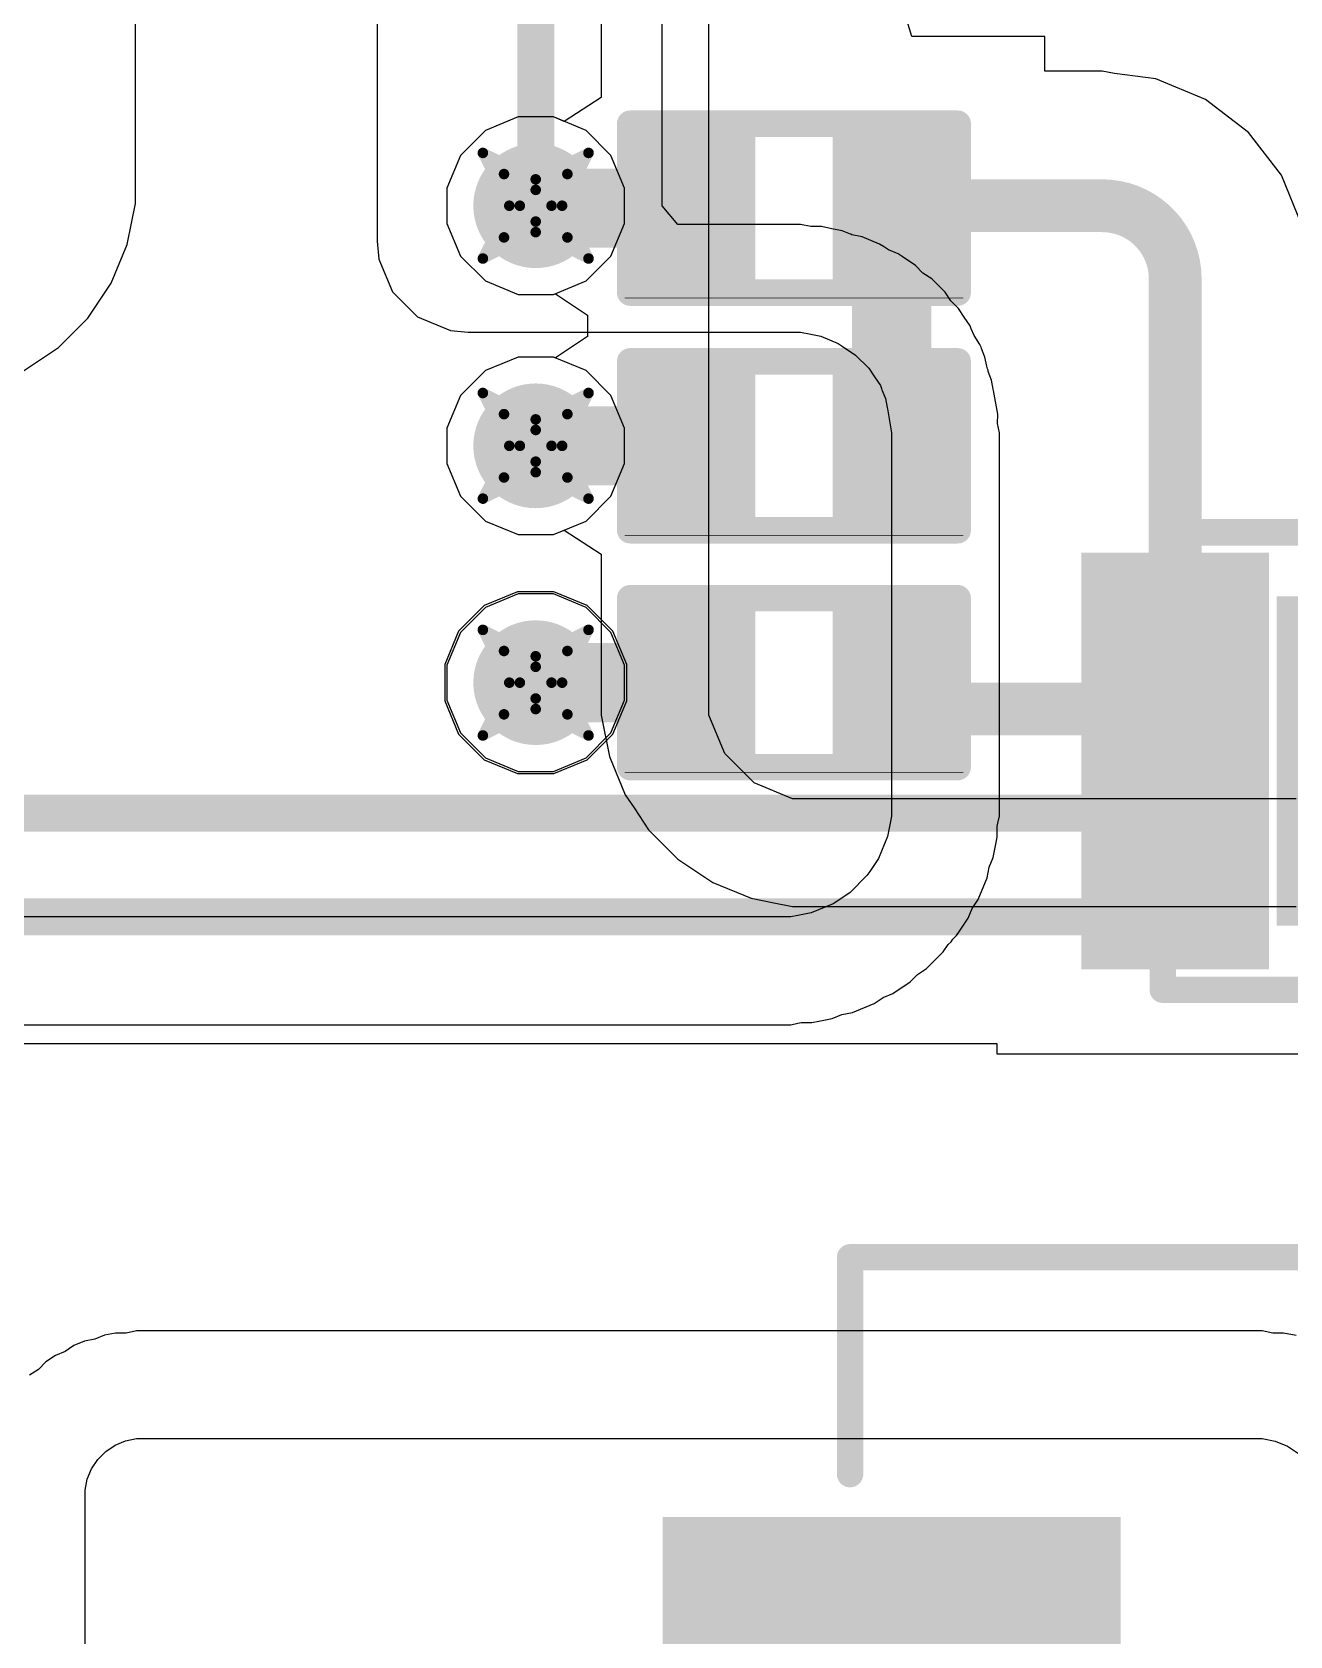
# Model space of a CAD drawing. Header units: inches. Extents: x -2 to 5376, y -4 to 5426.
# Drawn here: x 116.35 to 122.4, y 9.26 to 16.98 of the extents above; entities that cross this region are included whole.
import ezdxf

# ---------------------------------------------------------------- set-up
doc = ezdxf.new("R2010")
doc.units = ezdxf.units.IN
for name, color, linetype in [('Bottom Layer', 5, 'Continuous'), ('Drill Drawing', 1, 'Continuous'), ('Layer 1', 16, 'Continuous'), ('Layer 2', 76, 'Continuous'), ('Top Layer', 1, 'Continuous'), ('Top Overlay', 2, 'Continuous'), ('Top Paste', 8, 'Continuous'), ('Top Solder', 216, 'Continuous'), ('Via Holes', 16, 'Continuous')]:
    doc.layers.add(name, color=color, linetype=linetype)

# ---------------------------------------------------------------- blocks, each defined once
blk = doc.blocks.new('8_TDFN_EP__2_2__137')
at = {"layer": 'Top Layer'}
for points in [[(-1.34, 0.6), (-1.34, 0.9), (-0.64, 0.9), (-0.64, 0.6)], [(0.64, 0.6), (0.64, 0.9), (1.34, 0.9), (1.34, 0.6)], [(-0.4, -0.69), (-0.4, 0.69), (0.4, 0.69), (0.4, -0.69)], [(-1.34, 0.1), (-1.34, 0.4), (-0.64, 0.4), (-0.64, 0.1)], [(0.64, 0.1), (0.64, 0.4), (1.34, 0.4), (1.34, 0.1)], [(-1.34, -0.4), (-1.34, -0.1), (-0.64, -0.1), (-0.64, -0.4)], [(0.64, -0.4), (0.64, -0.1), (1.34, -0.1), (1.34, -0.4)], [(-1.34, -0.9), (-1.34, -0.6), (-0.64, -0.6), (-0.64, -0.9)], [(0.64, -0.9), (0.64, -0.6), (1.34, -0.6), (1.34, -0.9)]]:
    blk.add_hatch(color=1, dxfattribs=at).paths.add_polyline_path(points)
at = {"layer": 'Top Paste'}
for points in [[(-1.34, 0.6), (-1.34, 0.9), (-0.64, 0.9), (-0.64, 0.6)], [(0.64, 0.6), (0.64, 0.9), (1.34, 0.9), (1.34, 0.6)], [(-0.4, -0.69), (-0.4, 0.69), (0.4, 0.69), (0.4, -0.69)], [(-1.34, 0.1), (-1.34, 0.4), (-0.64, 0.4), (-0.64, 0.1)], [(0.64, 0.1), (0.64, 0.4), (1.34, 0.4), (1.34, 0.1)], [(-1.34, -0.4), (-1.34, -0.1), (-0.64, -0.1), (-0.64, -0.4)], [(0.64, -0.4), (0.64, -0.1), (1.34, -0.1), (1.34, -0.4)], [(-1.34, -0.9), (-1.34, -0.6), (-0.64, -0.6), (-0.64, -0.9)], [(0.64, -0.9), (0.64, -0.6), (1.34, -0.6), (1.34, -0.9)]]:
    blk.add_hatch(color=8, dxfattribs=at).paths.add_polyline_path(points)
at = {"layer": 'Top Solder'}
for points in [[(-1.4416, 0.4984), (-1.4416, 1.0016), (-0.5384, 1.0016), (-0.5384, 0.4984)], [(0.5384, 0.4984), (0.5384, 1.0016), (1.4416, 1.0016), (1.4416, 0.4984)], [(-0.5016, -0.7916), (-0.5016, 0.7916), (0.5016, 0.7916), (0.5016, -0.7916)], [(-1.4416, -0.0016), (-1.4416, 0.5016), (-0.5384, 0.5016), (-0.5384, -0.0016)], [(0.5384, -0.0016), (0.5384, 0.5016), (1.4416, 0.5016), (1.4416, -0.0016)], [(-1.4416, -0.5016), (-1.4416, 0.0016), (-0.5384, 0.0016), (-0.5384, -0.5016)], [(0.5384, -0.5016), (0.5384, 0.0016), (1.4416, 0.0016), (1.4416, -0.5016)], [(-1.4416, -1.0016), (-1.4416, -0.4984), (-0.5384, -0.4984), (-0.5384, -1.0016)], [(0.5384, -1.0016), (0.5384, -0.4984), (1.4416, -0.4984), (1.4416, -1.0016)]]:
    blk.add_hatch(color=216, dxfattribs=at).paths.add_polyline_path(points)
at = {"layer": 'Top Overlay'}
for points in [[(1.05, 1.1, 0.127, 0.127, 0), (-1.05, 1.1, 0.127, 0.127, 0)], [(-1.05, 1.1, 0.127, 0.127, 0), (-1.05, 1, 0.127, 0.127, 0)], [(1.05, 1.1, 0.127, 0.127, 0), (1.05, 1, 0.127, 0.127, 0)], [(-1.627, 0.877, 0.127, 0.127, 0), (-1.627, 0.623, 0.127, 0.127, 0)], [(-1.5, 0.75, 0.127, 0.127, 0), (-1.627, 0.877, 0.127, 0.127, 0)], [(-1.5, 0.75, 0.127, 0.127, 0), (-1.627, 0.623, 0.127, 0.127, 0)], [(-1.05, -1, 0.127, 0.127, 0), (-1.05, -1.1, 0.127, 0.127, 0)], [(1.05, -1, 0.127, 0.127, 0), (1.05, -1.1, 0.127, 0.127, 0)], [(1.05, -1.1, 0.127, 0.127, 0), (-1.05, -1.1, 0.127, 0.127, 0)]]:
    blk.add_lwpolyline(points, format="xyseb", dxfattribs=at)
for points in [[(-1.0818, 1.1, 0.0635, 0.0635, 1), (-1.0183, 1.1, 0.0635, 0.0635, 1)], [(-1.0818, 1.1, 0.0635, 0.0635, 1), (-1.0183, 1.1, 0.0635, 0.0635, 1)], [(1.0183, 1.1, 0.0635, 0.0635, 1), (1.0818, 1.1, 0.0635, 0.0635, 1)], [(1.0183, 1.1, 0.0635, 0.0635, 1), (1.0818, 1.1, 0.0635, 0.0635, 1)], [(-1.0818, 1, 0.0635, 0.0635, 1), (-1.0183, 1, 0.0635, 0.0635, 1)], [(1.0183, 1, 0.0635, 0.0635, 1), (1.0818, 1, 0.0635, 0.0635, 1)], [(-1.6587, 0.877, 0.0635, 0.0635, 1), (-1.5952, 0.877, 0.0635, 0.0635, 1)], [(-1.6587, 0.877, 0.0635, 0.0635, 1), (-1.5952, 0.877, 0.0635, 0.0635, 1)], [(-1.5317, 0.75, 0.0635, 0.0635, 1), (-1.4682, 0.75, 0.0635, 0.0635, 1)], [(-1.5317, 0.75, 0.0635, 0.0635, 1), (-1.4682, 0.75, 0.0635, 0.0635, 1)], [(-1.6587, 0.623, 0.0635, 0.0635, 1), (-1.5952, 0.623, 0.0635, 0.0635, 1)], [(-1.6587, 0.623, 0.0635, 0.0635, 1), (-1.5952, 0.623, 0.0635, 0.0635, 1)], [(-1.0818, -1, 0.0635, 0.0635, 1), (-1.0183, -1, 0.0635, 0.0635, 1)], [(1.0183, -1, 0.0635, 0.0635, 1), (1.0818, -1, 0.0635, 0.0635, 1)], [(-1.0818, -1.1, 0.0635, 0.0635, 1), (-1.0183, -1.1, 0.0635, 0.0635, 1)], [(-1.0818, -1.1, 0.0635, 0.0635, 1), (-1.0183, -1.1, 0.0635, 0.0635, 1)], [(1.0183, -1.1, 0.0635, 0.0635, 1), (1.0818, -1.1, 0.0635, 0.0635, 1)], [(1.0183, -1.1, 0.0635, 0.0635, 1), (1.0818, -1.1, 0.0635, 0.0635, 1)]]:
    blk.add_lwpolyline(points, format="xyseb", close=True, dxfattribs=at)
blk = doc.blocks.new('R___0402_163')
at = {"layer": 'Top Layer'}
for points in [[(-0.6985, -0.3175), (-0.6985, 0.3175), (-0.2413, 0.3175), (-0.2413, -0.3175)], [(0.2413, -0.3175), (0.2413, 0.3175), (0.6985, 0.3175), (0.6985, -0.3175)]]:
    blk.add_hatch(color=1, dxfattribs=at).paths.add_polyline_path(points)
at = {"layer": 'Top Paste'}
for points in [[(-0.6985, -0.3175), (-0.6985, 0.3175), (-0.2413, 0.3175), (-0.2413, -0.3175)], [(0.2413, -0.3175), (0.2413, 0.3175), (0.6985, 0.3175), (0.6985, -0.3175)]]:
    blk.add_hatch(color=8, dxfattribs=at).paths.add_polyline_path(points)
at = {"layer": 'Top Solder'}
for points in [[(-0.7535, -0.3725), (-0.7535, 0.3725), (-0.1863, 0.3725), (-0.1863, -0.3725)], [(0.1863, -0.3725), (0.1863, 0.3725), (0.7535, 0.3725), (0.7535, -0.3725)]]:
    blk.add_hatch(color=216, dxfattribs=at).paths.add_polyline_path(points)
at = {"layer": 'Top Overlay'}
for points in [[(-0.7874, 0.4064, 0.127, 0.127, 0), (0.7874, 0.4064, 0.127, 0.127, 0)], [(-0.7874, -0.4064, 0.127, 0.127, 0), (-0.7874, 0.4064, 0.127, 0.127, 0)], [(0.7874, -0.4064, 0.127, 0.127, 0), (0.7874, 0.4064, 0.127, 0.127, 0)], [(-0.7874, -0.4064, 0.127, 0.127, 0), (0.7874, -0.4064, 0.127, 0.127, 0)], [(-0.8128, -0.4318, 0.00323, 0.00323, 0), (0.8128, -0.4318, 0.00323, 0.00323, 0)]]:
    blk.add_lwpolyline(points, format="xyseb", dxfattribs=at)
for points in [[(-0.8191, 0.4064, 0.0635, 0.0635, 1), (-0.7556, 0.4064, 0.0635, 0.0635, 1)], [(-0.8191, 0.4064, 0.0635, 0.0635, 1), (-0.7556, 0.4064, 0.0635, 0.0635, 1)], [(0.7557, 0.4064, 0.0635, 0.0635, 1), (0.8192, 0.4064, 0.0635, 0.0635, 1)], [(0.7557, 0.4064, 0.0635, 0.0635, 1), (0.8192, 0.4064, 0.0635, 0.0635, 1)], [(-0.8191, -0.4064, 0.0635, 0.0635, 1), (-0.7556, -0.4064, 0.0635, 0.0635, 1)], [(-0.8191, -0.4064, 0.0635, 0.0635, 1), (-0.7556, -0.4064, 0.0635, 0.0635, 1)], [(0.7556, -0.4064, 0.0635, 0.0635, 1), (0.8191, -0.4064, 0.0635, 0.0635, 1)], [(0.7556, -0.4064, 0.0635, 0.0635, 1), (0.8191, -0.4064, 0.0635, 0.0635, 1)], [(-0.8136, -0.4318, 0.00161, 0.00161, 1), (-0.812, -0.4318, 0.00161, 0.00161, 1)], [(0.812, -0.4318, 0.00161, 0.00161, 1), (0.8136, -0.4318, 0.00161, 0.00161, 1)]]:
    blk.add_lwpolyline(points, format="xyseb", close=True, dxfattribs=at)
blk = doc.blocks.new('R___0402_164')
at = {"layer": 'Top Layer'}
for points in [[(-0.6985, -0.3175), (-0.6985, 0.3175), (-0.2413, 0.3175), (-0.2413, -0.3175)], [(0.2413, -0.3175), (0.2413, 0.3175), (0.6985, 0.3175), (0.6985, -0.3175)]]:
    blk.add_hatch(color=1, dxfattribs=at).paths.add_polyline_path(points)
at = {"layer": 'Top Paste'}
for points in [[(-0.6985, -0.3175), (-0.6985, 0.3175), (-0.2413, 0.3175), (-0.2413, -0.3175)], [(0.2413, -0.3175), (0.2413, 0.3175), (0.6985, 0.3175), (0.6985, -0.3175)]]:
    blk.add_hatch(color=8, dxfattribs=at).paths.add_polyline_path(points)
at = {"layer": 'Top Solder'}
for points in [[(-0.7535, -0.3725), (-0.7535, 0.3725), (-0.1863, 0.3725), (-0.1863, -0.3725)], [(0.1863, -0.3725), (0.1863, 0.3725), (0.7535, 0.3725), (0.7535, -0.3725)]]:
    blk.add_hatch(color=216, dxfattribs=at).paths.add_polyline_path(points)
at = {"layer": 'Top Overlay'}
for points in [[(-0.7874, -0.4064, 0.127, 0.127, 0), (-0.7874, 0.4064, 0.127, 0.127, 0)], [(-0.7874, 0.4064, 0.127, 0.127, 0), (0.7874, 0.4064, 0.127, 0.127, 0)], [(0.7874, 0.4064, 0.127, 0.127, 0), (0.7874, -0.4064, 0.127, 0.127, 0)], [(-0.7874, -0.4064, 0.127, 0.127, 0), (0.7874, -0.4064, 0.127, 0.127, 0)], [(-0.8128, -0.4318, 0.00323, 0.00323, 0), (0.8128, -0.4318, 0.00323, 0.00323, 0)]]:
    blk.add_lwpolyline(points, format="xyseb", dxfattribs=at)
for points in [[(-0.8191, 0.4064, 0.0635, 0.0635, 1), (-0.7556, 0.4064, 0.0635, 0.0635, 1)], [(-0.8191, 0.4064, 0.0635, 0.0635, 1), (-0.7556, 0.4064, 0.0635, 0.0635, 1)], [(0.7556, 0.4064, 0.0635, 0.0635, 1), (0.8191, 0.4064, 0.0635, 0.0635, 1)], [(0.7556, 0.4064, 0.0635, 0.0635, 1), (0.8191, 0.4064, 0.0635, 0.0635, 1)], [(-0.8191, -0.4064, 0.0635, 0.0635, 1), (-0.7556, -0.4064, 0.0635, 0.0635, 1)], [(-0.8191, -0.4064, 0.0635, 0.0635, 1), (-0.7556, -0.4064, 0.0635, 0.0635, 1)], [(0.7557, -0.4064, 0.0635, 0.0635, 1), (0.8192, -0.4064, 0.0635, 0.0635, 1)], [(0.7557, -0.4064, 0.0635, 0.0635, 1), (0.8192, -0.4064, 0.0635, 0.0635, 1)], [(-0.8136, -0.4318, 0.00161, 0.00161, 1), (-0.812, -0.4318, 0.00161, 0.00161, 1)], [(0.812, -0.4318, 0.00161, 0.00161, 1), (0.8136, -0.4318, 0.00161, 0.00161, 1)]]:
    blk.add_lwpolyline(points, format="xyseb", close=True, dxfattribs=at)
blk = doc.blocks.new('R___0402_178')
at = {"layer": 'Top Layer'}
for points in [[(-0.6985, -0.3175), (-0.6985, 0.3175), (-0.2413, 0.3175), (-0.2413, -0.3175)], [(0.2413, -0.3175), (0.2413, 0.3175), (0.6985, 0.3175), (0.6985, -0.3175)]]:
    blk.add_hatch(color=1, dxfattribs=at).paths.add_polyline_path(points)
at = {"layer": 'Top Paste'}
for points in [[(-0.6985, -0.3175), (-0.6985, 0.3175), (-0.2413, 0.3175), (-0.2413, -0.3175)], [(0.2413, -0.3175), (0.2413, 0.3175), (0.6985, 0.3175), (0.6985, -0.3175)]]:
    blk.add_hatch(color=8, dxfattribs=at).paths.add_polyline_path(points)
at = {"layer": 'Top Solder'}
for points in [[(-0.7535, -0.3725), (-0.7535, 0.3725), (-0.1863, 0.3725), (-0.1863, -0.3725)], [(0.1863, -0.3725), (0.1863, 0.3725), (0.7535, 0.3725), (0.7535, -0.3725)]]:
    blk.add_hatch(color=216, dxfattribs=at).paths.add_polyline_path(points)
at = {"layer": 'Top Overlay'}
for points in [[(-0.7874, -0.4064, 0.127, 0.127, 0), (-0.7874, 0.4064, 0.127, 0.127, 0)], [(-0.7874, 0.4064, 0.127, 0.127, 0), (0.7874, 0.4064, 0.127, 0.127, 0)], [(0.7874, -0.4064, 0.127, 0.127, 0), (0.7874, 0.4064, 0.127, 0.127, 0)], [(-0.7874, -0.4064, 0.127, 0.127, 0), (0.7874, -0.4064, 0.127, 0.127, 0)], [(-0.8128, -0.4318, 0.00323, 0.00323, 0), (0.8128, -0.4318, 0.00323, 0.00323, 0)]]:
    blk.add_lwpolyline(points, format="xyseb", dxfattribs=at)
for points in [[(-0.8191, 0.4064, 0.0635, 0.0635, 1), (-0.7556, 0.4064, 0.0635, 0.0635, 1)], [(-0.8191, 0.4064, 0.0635, 0.0635, 1), (-0.7556, 0.4064, 0.0635, 0.0635, 1)], [(0.7556, 0.4064, 0.0635, 0.0635, 1), (0.8191, 0.4064, 0.0635, 0.0635, 1)], [(0.7556, 0.4064, 0.0635, 0.0635, 1), (0.8191, 0.4064, 0.0635, 0.0635, 1)], [(-0.8191, -0.4064, 0.0635, 0.0635, 1), (-0.7556, -0.4064, 0.0635, 0.0635, 1)], [(-0.8191, -0.4064, 0.0635, 0.0635, 1), (-0.7556, -0.4064, 0.0635, 0.0635, 1)], [(0.7556, -0.4064, 0.0635, 0.0635, 1), (0.8191, -0.4064, 0.0635, 0.0635, 1)], [(0.7556, -0.4064, 0.0635, 0.0635, 1), (0.8191, -0.4064, 0.0635, 0.0635, 1)], [(-0.8136, -0.4318, 0.00161, 0.00161, 1), (-0.812, -0.4318, 0.00161, 0.00161, 1)], [(0.812, -0.4318, 0.00161, 0.00161, 1), (0.8136, -0.4318, 0.00161, 0.00161, 1)]]:
    blk.add_lwpolyline(points, format="xyseb", close=True, dxfattribs=at)
blk = doc.blocks.new('YSPI0520_2R2M__246')
at = {"layer": 'Top Layer'}
blk.add_hatch(color=1, dxfattribs=at).paths.add_polyline_path([(-3.5, 1.25), (-1.5, 1.25), (-1.5, -1.25), (-3.5, -1.25)])
at = {"layer": 'Top Paste'}
blk.add_hatch(color=8, dxfattribs=at).paths.add_polyline_path([(-3.5, 1.25), (-1.5, 1.25), (-1.5, -1.25), (-3.5, -1.25)])
at = {"layer": 'Top Solder'}
blk.add_hatch(color=216, dxfattribs=at).paths.add_polyline_path([(-3.6016, 1.3516), (-1.3984, 1.3516), (-1.3984, -1.3516), (-3.6016, -1.3516)])
at = {"layer": 'Top Overlay'}
for points in [[(-2.7, 2.6, 0.127, 0.127, 0), (2.7, 2.6, 0.127, 0.127, 0)], [(-2.7, 1.557, 0.127, 0.127, 0), (-2.7, 2.6, 0.127, 0.127, 0)]]:
    blk.add_lwpolyline(points, format="xyseb", dxfattribs=at)
for points in [[(-2.7317, 2.6, 0.0635, 0.0635, 1), (-2.6682, 2.6, 0.0635, 0.0635, 1)], [(-2.7317, 2.6, 0.0635, 0.0635, 1), (-2.6682, 2.6, 0.0635, 0.0635, 1)], [(-2.7317, 1.557, 0.0635, 0.0635, 1), (-2.6682, 1.557, 0.0635, 0.0635, 1)]]:
    blk.add_lwpolyline(points, format="xyseb", close=True, dxfattribs=at)

msp = doc.modelspace()

# ---------------------------------------------------------------- hatches: boundary and pattern name
at = {"layer": 'Bottom Layer'}
h = msp.add_hatch(color=5, dxfattribs=at)
edge = h.paths.add_edge_path()
edge.add_arc((118.7704, 16.1407), 0.3, 0, 360)
h = msp.add_hatch(color=5, dxfattribs=at)
edge = h.paths.add_edge_path()
edge.add_arc((118.7704, 14.986), 0.3, 0, 360)
h = msp.add_hatch(color=5, dxfattribs=at)
edge = h.paths.add_edge_path()
edge.add_arc((118.7704, 13.8468), 0.3, 0, 360)
at = {"layer": 'Layer 1'}
h = msp.add_hatch(color=16, dxfattribs=at)
edge = h.paths.add_edge_path()
edge.add_arc((118.7704, 16.1407), 0.3, 0, 360)
h = msp.add_hatch(color=16, dxfattribs=at)
edge = h.paths.add_edge_path()
edge.add_arc((118.7704, 14.986), 0.3, 0, 360)
h = msp.add_hatch(color=16, dxfattribs=at)
edge = h.paths.add_edge_path()
edge.add_arc((118.7704, 13.8468), 0.3, 0, 360)
at = {"layer": 'Layer 2'}
h = msp.add_hatch(color=76, dxfattribs=at)
edge = h.paths.add_edge_path()
edge.add_arc((118.7704, 16.1407), 0.3, 0, 360)
h = msp.add_hatch(color=76, dxfattribs=at)
edge = h.paths.add_edge_path()
edge.add_arc((118.7704, 14.986), 0.3, 0, 360)
h = msp.add_hatch(color=76, dxfattribs=at)
edge = h.paths.add_edge_path()
edge.add_arc((118.7704, 13.8468), 0.3, 0, 360)
at = {"layer": 'Top Layer'}
h = msp.add_hatch(color=1, dxfattribs=at)
edge = h.paths.add_edge_path()
edge.add_arc((118.7704, 16.1407), 0.3, 0, 360)
h = msp.add_hatch(color=1, dxfattribs=at)
edge = h.paths.add_edge_path()
edge.add_arc((118.7704, 14.986), 0.3, 0, 360)
h = msp.add_hatch(color=1, dxfattribs=at)
edge = h.paths.add_edge_path()
edge.add_arc((118.7704, 13.8468), 0.3, 0, 360)
at = {"layer": 'Via Holes'}
h = msp.add_hatch(color=7, dxfattribs=at)
edge = h.paths.add_edge_path()
edge.add_arc((118.7704, 16.1407), 0.15, 0, 360)
h = msp.add_hatch(color=7, dxfattribs=at)
edge = h.paths.add_edge_path()
edge.add_arc((118.7704, 14.986), 0.15, 0, 360)
h = msp.add_hatch(color=7, dxfattribs=at)
edge = h.paths.add_edge_path()
edge.add_arc((118.7704, 13.8468), 0.15, 0, 360)

# ---------------------------------------------------------------- linework, layer by layer
at = {"layer": 'Bottom Layer'}
for p, q in [((119.6032, 13.7897), (119.6032, 25.1911)), ((119.0853, 22.7478), (119.0853, 16.662)), ((116.8458, 16.2519), (116.8459, 22.09)), ((119.0853, 16.662), (118.9075, 16.5461)), ((118.6855, 16.5677), (118.5285, 16.5027)), ((118.8553, 16.5677), (118.6855, 16.5677)), ((118.9075, 16.5461), (118.8553, 16.5677)), ((118.5285, 16.5027), (118.4084, 16.3826)), ((118.4084, 16.3826), (118.3434, 16.2256)), ((116.8459, 16.1517), (116.8458, 16.2519)), ((118.3434, 16.2256), (118.3434, 16.0558)), ((116.827, 16.0568), (116.8459, 16.1517)), ((116.8459, 16.1517), (116.8459, 16.1517)), ((116.8459, 16.1517), (116.8459, 16.1517)), ((116.8064, 15.9535), (116.827, 16.0568)), ((118.3434, 16.0558), (118.4084, 15.8988)), ((116.7297, 15.7682), (116.8064, 15.9535)), ((116.8064, 15.9535), (116.8064, 15.9535)), ((116.8064, 15.9535), (116.8064, 15.9535)), ((118.4084, 15.8988), (118.5285, 15.7787)), ((116.6174, 15.6002), (116.7297, 15.7682)), ((118.5285, 15.7787), (118.6855, 15.7137)), ((118.6855, 15.7137), (118.8553, 15.7137)), ((118.8553, 15.7137), (118.8648, 15.7176)), ((118.8648, 15.7176), (119.0196, 15.6151)), ((116.4757, 15.4585), (116.6174, 15.6002)), ((119.0196, 15.6151), (119.0196, 15.5116)), ((119.0196, 15.5116), (118.8648, 15.4091)), ((116.3855, 15.3982), (116.4757, 15.4584)), ((116.4757, 15.4584), (116.4757, 15.4585)), ((116.3077, 15.3462), (116.3855, 15.3982)), ((118.6855, 15.413), (118.5285, 15.348)), ((118.8553, 15.413), (118.6855, 15.413)), ((118.8648, 15.4091), (118.8553, 15.413)), ((118.5285, 15.348), (118.4084, 15.2279)), ((118.4084, 15.2279), (118.3434, 15.0709)), ((118.3434, 15.0709), (118.3434, 14.9011)), ((118.3434, 14.9011), (118.4084, 14.7441)), ((118.4084, 14.7441), (118.5285, 14.624)), ((118.5285, 14.624), (118.6855, 14.559)), ((118.8553, 14.559), (118.9075, 14.5806)), ((118.9075, 14.5806), (119.0853, 14.4647)), ((118.6855, 14.559), (118.8553, 14.559)), ((119.0853, 14.4647), (119.0853, 13.6899)), ((119.6032, 13.6899), (119.6032, 13.7897)), ((119.0853, 13.6899), (119.1247, 13.4917)), ((119.6796, 13.5055), (119.6032, 13.6899)), ((119.8207, 13.3644), (119.6796, 13.5055)), ((119.1247, 13.4917), (119.2011, 13.3073)), ((120.0051, 13.288), (119.8207, 13.3644)), ((119.2011, 13.3073), (119.2433, 13.244)), ((120.1049, 13.288), (120.0051, 13.288)), ((122.4266, 13.288), (120.1049, 13.288)), ((119.2433, 13.244), (119.3133, 13.1392)), ((119.3133, 13.1392), (119.3133, 13.1392)), ((119.3133, 13.1392), (119.4545, 12.9981)), ((119.4545, 12.9981), (119.6225, 12.8858)), ((119.6225, 12.8858), (119.6225, 12.8858)), ((119.6225, 12.8858), (119.8069, 12.8095)), ((119.8069, 12.8095), (119.9155, 12.7879)), ((119.9155, 12.7879), (120.0051, 12.77)), ((120.0051, 12.77), (120.1049, 12.77)), ((120.1049, 12.77), (122.4266, 12.77))]:
    msp.add_line(p, q, dxfattribs=at)
at = {"layer": 'Drill Drawing'}
for points in [[(118.5164, 16.3947, 0.0508, 0.0508, 0), (118.7704, 16.2677, 0.0508, 0.0508, 0)], [(118.5164, 16.3947, 0.0508, 0.0508, 0), (118.6434, 16.1407, 0.0508, 0.0508, 0)], [(118.7704, 16.2677, 0.0508, 0.0508, 0), (119.0244, 16.3947, 0.0508, 0.0508, 0)], [(118.8974, 16.1407, 0.0508, 0.0508, 0), (119.0244, 16.3947, 0.0508, 0.0508, 0)], [(118.618, 16.2931, 0.0508, 0.0508, 0), (118.7704, 16.2169, 0.0508, 0.0508, 0)], [(118.618, 16.2931, 0.0508, 0.0508, 0), (118.6942, 16.1407, 0.0508, 0.0508, 0)], [(118.7704, 16.2169, 0.0508, 0.0508, 0), (118.9228, 16.2931, 0.0508, 0.0508, 0)], [(118.8466, 16.1407, 0.0508, 0.0508, 0), (118.9228, 16.2931, 0.0508, 0.0508, 0)], [(118.5164, 15.8867, 0.0508, 0.0508, 0), (118.6434, 16.1407, 0.0508, 0.0508, 0)], [(118.618, 15.9883, 0.0508, 0.0508, 0), (118.6942, 16.1407, 0.0508, 0.0508, 0)], [(118.8466, 16.1407, 0.0508, 0.0508, 0), (118.9228, 15.9883, 0.0508, 0.0508, 0)], [(118.8974, 16.1407, 0.0508, 0.0508, 0), (119.0244, 15.8867, 0.0508, 0.0508, 0)], [(118.618, 15.9883, 0.0508, 0.0508, 0), (118.7704, 16.0645, 0.0508, 0.0508, 0)], [(118.7704, 16.0645, 0.0508, 0.0508, 0), (118.9228, 15.9883, 0.0508, 0.0508, 0)], [(118.5164, 15.8867, 0.0508, 0.0508, 0), (118.7704, 16.0137, 0.0508, 0.0508, 0)], [(118.7704, 16.0137, 0.0508, 0.0508, 0), (119.0244, 15.8867, 0.0508, 0.0508, 0)], [(118.5164, 15.24, 0.0508, 0.0508, 0), (118.7704, 15.113, 0.0508, 0.0508, 0)], [(118.5164, 15.24, 0.0508, 0.0508, 0), (118.6434, 14.986, 0.0508, 0.0508, 0)], [(118.7704, 15.113, 0.0508, 0.0508, 0), (119.0244, 15.24, 0.0508, 0.0508, 0)], [(118.8974, 14.986, 0.0508, 0.0508, 0), (119.0244, 15.24, 0.0508, 0.0508, 0)], [(118.618, 15.1384, 0.0508, 0.0508, 0), (118.7704, 15.0622, 0.0508, 0.0508, 0)], [(118.618, 15.1384, 0.0508, 0.0508, 0), (118.6942, 14.986, 0.0508, 0.0508, 0)], [(118.7704, 15.0622, 0.0508, 0.0508, 0), (118.9228, 15.1384, 0.0508, 0.0508, 0)], [(118.8466, 14.986, 0.0508, 0.0508, 0), (118.9228, 15.1384, 0.0508, 0.0508, 0)], [(118.5164, 14.732, 0.0508, 0.0508, 0), (118.6434, 14.986, 0.0508, 0.0508, 0)], [(118.618, 14.8336, 0.0508, 0.0508, 0), (118.6942, 14.986, 0.0508, 0.0508, 0)], [(118.8466, 14.986, 0.0508, 0.0508, 0), (118.9228, 14.8336, 0.0508, 0.0508, 0)], [(118.8974, 14.986, 0.0508, 0.0508, 0), (119.0244, 14.732, 0.0508, 0.0508, 0)], [(118.618, 14.8336, 0.0508, 0.0508, 0), (118.7704, 14.9098, 0.0508, 0.0508, 0)], [(118.7704, 14.9098, 0.0508, 0.0508, 0), (118.9228, 14.8336, 0.0508, 0.0508, 0)], [(118.5164, 14.732, 0.0508, 0.0508, 0), (118.7704, 14.859, 0.0508, 0.0508, 0)], [(118.7704, 14.859, 0.0508, 0.0508, 0), (119.0244, 14.732, 0.0508, 0.0508, 0)], [(118.5164, 14.1008, 0.0508, 0.0508, 0), (118.7704, 13.9738, 0.0508, 0.0508, 0)], [(118.5164, 14.1008, 0.0508, 0.0508, 0), (118.6434, 13.8468, 0.0508, 0.0508, 0)], [(118.7704, 13.9738, 0.0508, 0.0508, 0), (119.0244, 14.1008, 0.0508, 0.0508, 0)], [(118.8974, 13.8468, 0.0508, 0.0508, 0), (119.0244, 14.1008, 0.0508, 0.0508, 0)], [(118.618, 13.9992, 0.0508, 0.0508, 0), (118.7704, 13.923, 0.0508, 0.0508, 0)], [(118.618, 13.9992, 0.0508, 0.0508, 0), (118.6942, 13.8468, 0.0508, 0.0508, 0)], [(118.7704, 13.923, 0.0508, 0.0508, 0), (118.9228, 13.9992, 0.0508, 0.0508, 0)], [(118.8466, 13.8468, 0.0508, 0.0508, 0), (118.9228, 13.9992, 0.0508, 0.0508, 0)], [(118.5164, 13.5928, 0.0508, 0.0508, 0), (118.6434, 13.8468, 0.0508, 0.0508, 0)], [(118.618, 13.6944, 0.0508, 0.0508, 0), (118.6942, 13.8468, 0.0508, 0.0508, 0)], [(118.8466, 13.8468, 0.0508, 0.0508, 0), (118.9228, 13.6944, 0.0508, 0.0508, 0)], [(118.8974, 13.8468, 0.0508, 0.0508, 0), (119.0244, 13.5928, 0.0508, 0.0508, 0)], [(118.5164, 13.5928, 0.0508, 0.0508, 0), (118.7704, 13.7198, 0.0508, 0.0508, 0)], [(118.618, 13.6944, 0.0508, 0.0508, 0), (118.7704, 13.7706, 0.0508, 0.0508, 0)], [(118.7704, 13.7706, 0.0508, 0.0508, 0), (118.9228, 13.6944, 0.0508, 0.0508, 0)], [(118.7704, 13.7198, 0.0508, 0.0508, 0), (119.0244, 13.5928, 0.0508, 0.0508, 0)]]:
    msp.add_lwpolyline(points, format="xyseb", dxfattribs=at)
for points in [[(118.5037, 16.3947, 0.0254, 0.0254, 1), (118.5291, 16.3947, 0.0254, 0.0254, 1)], [(118.5037, 16.3947, 0.0254, 0.0254, 1), (118.5291, 16.3947, 0.0254, 0.0254, 1)], [(119.0117, 16.3947, 0.0254, 0.0254, 1), (119.0371, 16.3947, 0.0254, 0.0254, 1)], [(119.0117, 16.3947, 0.0254, 0.0254, 1), (119.0371, 16.3947, 0.0254, 0.0254, 1)], [(118.6053, 16.2931, 0.0254, 0.0254, 1), (118.6307, 16.2931, 0.0254, 0.0254, 1)], [(118.6053, 16.2931, 0.0254, 0.0254, 1), (118.6307, 16.2931, 0.0254, 0.0254, 1)], [(118.7577, 16.2677, 0.0254, 0.0254, 1), (118.7831, 16.2677, 0.0254, 0.0254, 1)], [(118.7577, 16.2677, 0.0254, 0.0254, 1), (118.7831, 16.2677, 0.0254, 0.0254, 1)], [(118.9101, 16.2931, 0.0254, 0.0254, 1), (118.9355, 16.2931, 0.0254, 0.0254, 1)], [(118.9101, 16.2931, 0.0254, 0.0254, 1), (118.9355, 16.2931, 0.0254, 0.0254, 1)], [(118.7577, 16.2169, 0.0254, 0.0254, 1), (118.7831, 16.2169, 0.0254, 0.0254, 1)], [(118.7577, 16.2169, 0.0254, 0.0254, 1), (118.7831, 16.2169, 0.0254, 0.0254, 1)], [(118.6307, 16.1407, 0.0254, 0.0254, 1), (118.6561, 16.1407, 0.0254, 0.0254, 1)], [(118.6307, 16.1407, 0.0254, 0.0254, 1), (118.6561, 16.1407, 0.0254, 0.0254, 1)], [(118.6815, 16.1407, 0.0254, 0.0254, 1), (118.7069, 16.1407, 0.0254, 0.0254, 1)], [(118.6815, 16.1407, 0.0254, 0.0254, 1), (118.7069, 16.1407, 0.0254, 0.0254, 1)], [(118.8339, 16.1407, 0.0254, 0.0254, 1), (118.8593, 16.1407, 0.0254, 0.0254, 1)], [(118.8339, 16.1407, 0.0254, 0.0254, 1), (118.8593, 16.1407, 0.0254, 0.0254, 1)], [(118.8847, 16.1407, 0.0254, 0.0254, 1), (118.9101, 16.1407, 0.0254, 0.0254, 1)], [(118.8847, 16.1407, 0.0254, 0.0254, 1), (118.9101, 16.1407, 0.0254, 0.0254, 1)], [(118.7577, 16.0645, 0.0254, 0.0254, 1), (118.7831, 16.0645, 0.0254, 0.0254, 1)], [(118.7577, 16.0645, 0.0254, 0.0254, 1), (118.7831, 16.0645, 0.0254, 0.0254, 1)], [(118.6053, 15.9883, 0.0254, 0.0254, 1), (118.6307, 15.9883, 0.0254, 0.0254, 1)], [(118.6053, 15.9883, 0.0254, 0.0254, 1), (118.6307, 15.9883, 0.0254, 0.0254, 1)], [(118.7577, 16.0137, 0.0254, 0.0254, 1), (118.7831, 16.0137, 0.0254, 0.0254, 1)], [(118.7577, 16.0137, 0.0254, 0.0254, 1), (118.7831, 16.0137, 0.0254, 0.0254, 1)], [(118.9101, 15.9883, 0.0254, 0.0254, 1), (118.9355, 15.9883, 0.0254, 0.0254, 1)], [(118.9101, 15.9883, 0.0254, 0.0254, 1), (118.9355, 15.9883, 0.0254, 0.0254, 1)], [(118.5037, 15.8867, 0.0254, 0.0254, 1), (118.5291, 15.8867, 0.0254, 0.0254, 1)], [(118.5037, 15.8867, 0.0254, 0.0254, 1), (118.5291, 15.8867, 0.0254, 0.0254, 1)], [(119.0117, 15.8867, 0.0254, 0.0254, 1), (119.0371, 15.8867, 0.0254, 0.0254, 1)], [(119.0117, 15.8867, 0.0254, 0.0254, 1), (119.0371, 15.8867, 0.0254, 0.0254, 1)], [(118.5037, 15.24, 0.0254, 0.0254, 1), (118.5291, 15.24, 0.0254, 0.0254, 1)], [(118.5037, 15.24, 0.0254, 0.0254, 1), (118.5291, 15.24, 0.0254, 0.0254, 1)], [(119.0117, 15.24, 0.0254, 0.0254, 1), (119.0371, 15.24, 0.0254, 0.0254, 1)], [(119.0117, 15.24, 0.0254, 0.0254, 1), (119.0371, 15.24, 0.0254, 0.0254, 1)], [(118.6053, 15.1384, 0.0254, 0.0254, 1), (118.6307, 15.1384, 0.0254, 0.0254, 1)], [(118.6053, 15.1384, 0.0254, 0.0254, 1), (118.6307, 15.1384, 0.0254, 0.0254, 1)], [(118.7577, 15.113, 0.0254, 0.0254, 1), (118.7831, 15.113, 0.0254, 0.0254, 1)], [(118.7577, 15.113, 0.0254, 0.0254, 1), (118.7831, 15.113, 0.0254, 0.0254, 1)], [(118.9101, 15.1384, 0.0254, 0.0254, 1), (118.9355, 15.1384, 0.0254, 0.0254, 1)], [(118.9101, 15.1384, 0.0254, 0.0254, 1), (118.9355, 15.1384, 0.0254, 0.0254, 1)], [(118.7577, 15.0622, 0.0254, 0.0254, 1), (118.7831, 15.0622, 0.0254, 0.0254, 1)], [(118.7577, 15.0622, 0.0254, 0.0254, 1), (118.7831, 15.0622, 0.0254, 0.0254, 1)], [(118.6307, 14.986, 0.0254, 0.0254, 1), (118.6561, 14.986, 0.0254, 0.0254, 1)], [(118.6307, 14.986, 0.0254, 0.0254, 1), (118.6561, 14.986, 0.0254, 0.0254, 1)], [(118.6815, 14.986, 0.0254, 0.0254, 1), (118.7069, 14.986, 0.0254, 0.0254, 1)], [(118.6815, 14.986, 0.0254, 0.0254, 1), (118.7069, 14.986, 0.0254, 0.0254, 1)], [(118.8339, 14.986, 0.0254, 0.0254, 1), (118.8593, 14.986, 0.0254, 0.0254, 1)], [(118.8339, 14.986, 0.0254, 0.0254, 1), (118.8593, 14.986, 0.0254, 0.0254, 1)], [(118.8847, 14.986, 0.0254, 0.0254, 1), (118.9101, 14.986, 0.0254, 0.0254, 1)], [(118.8847, 14.986, 0.0254, 0.0254, 1), (118.9101, 14.986, 0.0254, 0.0254, 1)], [(118.7577, 14.9098, 0.0254, 0.0254, 1), (118.7831, 14.9098, 0.0254, 0.0254, 1)], [(118.7577, 14.9098, 0.0254, 0.0254, 1), (118.7831, 14.9098, 0.0254, 0.0254, 1)], [(118.6053, 14.8336, 0.0254, 0.0254, 1), (118.6307, 14.8336, 0.0254, 0.0254, 1)], [(118.6053, 14.8336, 0.0254, 0.0254, 1), (118.6307, 14.8336, 0.0254, 0.0254, 1)], [(118.7577, 14.859, 0.0254, 0.0254, 1), (118.7831, 14.859, 0.0254, 0.0254, 1)], [(118.7577, 14.859, 0.0254, 0.0254, 1), (118.7831, 14.859, 0.0254, 0.0254, 1)], [(118.9101, 14.8336, 0.0254, 0.0254, 1), (118.9355, 14.8336, 0.0254, 0.0254, 1)], [(118.9101, 14.8336, 0.0254, 0.0254, 1), (118.9355, 14.8336, 0.0254, 0.0254, 1)], [(118.5037, 14.732, 0.0254, 0.0254, 1), (118.5291, 14.732, 0.0254, 0.0254, 1)], [(118.5037, 14.732, 0.0254, 0.0254, 1), (118.5291, 14.732, 0.0254, 0.0254, 1)], [(119.0117, 14.732, 0.0254, 0.0254, 1), (119.0371, 14.732, 0.0254, 0.0254, 1)], [(119.0117, 14.732, 0.0254, 0.0254, 1), (119.0371, 14.732, 0.0254, 0.0254, 1)], [(118.5037, 14.1008, 0.0254, 0.0254, 1), (118.5291, 14.1008, 0.0254, 0.0254, 1)], [(118.5037, 14.1008, 0.0254, 0.0254, 1), (118.5291, 14.1008, 0.0254, 0.0254, 1)], [(119.0117, 14.1008, 0.0254, 0.0254, 1), (119.0371, 14.1008, 0.0254, 0.0254, 1)], [(119.0117, 14.1008, 0.0254, 0.0254, 1), (119.0371, 14.1008, 0.0254, 0.0254, 1)], [(118.6053, 13.9992, 0.0254, 0.0254, 1), (118.6307, 13.9992, 0.0254, 0.0254, 1)], [(118.6053, 13.9992, 0.0254, 0.0254, 1), (118.6307, 13.9992, 0.0254, 0.0254, 1)], [(118.7577, 13.9738, 0.0254, 0.0254, 1), (118.7831, 13.9738, 0.0254, 0.0254, 1)], [(118.7577, 13.9738, 0.0254, 0.0254, 1), (118.7831, 13.9738, 0.0254, 0.0254, 1)], [(118.9101, 13.9992, 0.0254, 0.0254, 1), (118.9355, 13.9992, 0.0254, 0.0254, 1)], [(118.9101, 13.9992, 0.0254, 0.0254, 1), (118.9355, 13.9992, 0.0254, 0.0254, 1)], [(118.7577, 13.923, 0.0254, 0.0254, 1), (118.7831, 13.923, 0.0254, 0.0254, 1)], [(118.7577, 13.923, 0.0254, 0.0254, 1), (118.7831, 13.923, 0.0254, 0.0254, 1)], [(118.6307, 13.8468, 0.0254, 0.0254, 1), (118.6561, 13.8468, 0.0254, 0.0254, 1)], [(118.6307, 13.8468, 0.0254, 0.0254, 1), (118.6561, 13.8468, 0.0254, 0.0254, 1)], [(118.6815, 13.8468, 0.0254, 0.0254, 1), (118.7069, 13.8468, 0.0254, 0.0254, 1)], [(118.6815, 13.8468, 0.0254, 0.0254, 1), (118.7069, 13.8468, 0.0254, 0.0254, 1)], [(118.8339, 13.8468, 0.0254, 0.0254, 1), (118.8593, 13.8468, 0.0254, 0.0254, 1)], [(118.8339, 13.8468, 0.0254, 0.0254, 1), (118.8593, 13.8468, 0.0254, 0.0254, 1)], [(118.8847, 13.8468, 0.0254, 0.0254, 1), (118.9101, 13.8468, 0.0254, 0.0254, 1)], [(118.8847, 13.8468, 0.0254, 0.0254, 1), (118.9101, 13.8468, 0.0254, 0.0254, 1)], [(118.7577, 13.7706, 0.0254, 0.0254, 1), (118.7831, 13.7706, 0.0254, 0.0254, 1)], [(118.7577, 13.7706, 0.0254, 0.0254, 1), (118.7831, 13.7706, 0.0254, 0.0254, 1)], [(118.7577, 13.7198, 0.0254, 0.0254, 1), (118.7831, 13.7198, 0.0254, 0.0254, 1)], [(118.7577, 13.7198, 0.0254, 0.0254, 1), (118.7831, 13.7198, 0.0254, 0.0254, 1)], [(118.6053, 13.6944, 0.0254, 0.0254, 1), (118.6307, 13.6944, 0.0254, 0.0254, 1)], [(118.6053, 13.6944, 0.0254, 0.0254, 1), (118.6307, 13.6944, 0.0254, 0.0254, 1)], [(118.9101, 13.6944, 0.0254, 0.0254, 1), (118.9355, 13.6944, 0.0254, 0.0254, 1)], [(118.9101, 13.6944, 0.0254, 0.0254, 1), (118.9355, 13.6944, 0.0254, 0.0254, 1)], [(118.5037, 13.5928, 0.0254, 0.0254, 1), (118.5291, 13.5928, 0.0254, 0.0254, 1)], [(118.5037, 13.5928, 0.0254, 0.0254, 1), (118.5291, 13.5928, 0.0254, 0.0254, 1)], [(119.0117, 13.5928, 0.0254, 0.0254, 1), (119.0371, 13.5928, 0.0254, 0.0254, 1)], [(119.0117, 13.5928, 0.0254, 0.0254, 1), (119.0371, 13.5928, 0.0254, 0.0254, 1)]]:
    msp.add_lwpolyline(points, format="xyseb", close=True, dxfattribs=at)
at = {"layer": 'Layer 1'}
for p, q in [((118.6855, 16.5677), (118.5285, 16.5027)), ((118.8553, 16.5677), (118.6855, 16.5677)), ((119.0123, 16.5027), (118.8553, 16.5677)), ((118.5285, 16.5027), (118.4084, 16.3826)), ((119.1324, 16.3826), (119.0123, 16.5027)), ((118.4084, 16.3826), (118.3434, 16.2256)), ((119.1974, 16.2256), (119.1324, 16.3826)), ((118.3434, 16.2256), (118.3434, 16.0558)), ((119.1974, 16.0558), (119.1974, 16.2256)), ((118.3434, 16.0558), (118.4084, 15.8988)), ((119.1324, 15.8988), (119.1974, 16.0558)), ((118.4084, 15.8988), (118.5285, 15.7787)), ((119.0123, 15.7787), (119.1324, 15.8988)), ((118.5285, 15.7787), (118.6855, 15.7137)), ((118.8553, 15.7137), (119.0123, 15.7787)), ((118.6855, 15.7137), (118.8553, 15.7137)), ((118.6855, 15.413), (118.5285, 15.348)), ((118.8553, 15.413), (118.6855, 15.413)), ((119.0123, 15.348), (118.8553, 15.413)), ((118.5285, 15.348), (118.4084, 15.2279)), ((119.1324, 15.2279), (119.0123, 15.348)), ((118.4084, 15.2279), (118.3434, 15.0709)), ((119.1974, 15.0709), (119.1324, 15.2279)), ((118.3434, 15.0709), (118.3434, 14.9011)), ((119.1974, 14.9011), (119.1974, 15.0709)), ((118.3434, 14.9011), (118.4084, 14.7441)), ((119.1324, 14.7441), (119.1974, 14.9011)), ((118.4084, 14.7441), (118.5285, 14.624)), ((119.0123, 14.624), (119.1324, 14.7441)), ((118.5285, 14.624), (118.6855, 14.559)), ((118.8553, 14.559), (119.0123, 14.624)), ((118.6855, 14.559), (118.8553, 14.559))]:
    msp.add_line(p, q, dxfattribs=at)
at = {"layer": 'Layer 2'}
for p, q in [((119.379, 16.1407), (119.379, 32.2047)), ((118.0084, 27.5336), (118.0084, 15.9699)), ((119.4534, 16.05), (119.379, 16.1407)), ((119.9987, 16.05), (119.4534, 16.05)), ((120.0439, 16.05), (119.9987, 16.05)), ((120.0924, 16.0404), (120.0439, 16.05)), ((118.0084, 15.9699), (118.0168, 15.8845)), ((120.094, 16.0401), (120.0924, 16.0404)), ((120.0924, 16.0404), (120.0924, 16.0404)), ((120.145, 16.0401), (120.094, 16.0401)), ((120.1935, 16.0304), (120.145, 16.0401)), ((120.2431, 16.0206), (120.1935, 16.0304)), ((120.1935, 16.0304), (120.1935, 16.0304)), ((120.2846, 16.0034), (120.2431, 16.0206)), ((120.2848, 16.0034), (120.2846, 16.0034)), ((120.2848, 16.0033), (120.2848, 16.0034)), ((120.2851, 16.0032), (120.2848, 16.0033)), ((120.2902, 16.0011), (120.2851, 16.0032)), ((120.3402, 15.9911), (120.2902, 16.0011)), ((120.4235, 15.9566), (120.3402, 15.9911)), ((120.4425, 15.9439), (120.4235, 15.9566)), ((120.4659, 15.9283), (120.4425, 15.9439)), ((120.4425, 15.9439), (120.4425, 15.9439)), ((120.5131, 15.9088), (120.4659, 15.9283)), ((120.5321, 15.8961), (120.5131, 15.9088)), ((120.5962, 15.8532), (120.5321, 15.8961)), ((120.5321, 15.8961), (120.5321, 15.8961)), ((118.0168, 15.8845), (118.0822, 15.7267)), ((120.6323, 15.8171), (120.5962, 15.8532)), ((120.6747, 15.7888), (120.6323, 15.8171)), ((120.7385, 15.725), (120.6747, 15.7888)), ((118.0822, 15.7267), (118.2029, 15.6059)), ((120.7661, 15.6837), (120.7385, 15.725)), ((120.7668, 15.6826), (120.7661, 15.6837)), ((120.7661, 15.6837), (120.7661, 15.6837)), ((120.7695, 15.6799), (120.7668, 15.6826)), ((120.7705, 15.6792), (120.7695, 15.6799)), ((120.7711, 15.6783), (120.7705, 15.6792)), ((120.8029, 15.6465), (120.7711, 15.6783)), ((118.2029, 15.6059), (118.3607, 15.5405)), ((120.8305, 15.6052), (120.8029, 15.6465)), ((120.8585, 15.5633), (120.8305, 15.6052)), ((120.8305, 15.6052), (120.8305, 15.6052)), ((118.3607, 15.5405), (118.4461, 15.5321)), ((118.4461, 15.5321), (119.9988, 15.5321)), ((119.9988, 15.5321), (120.0439, 15.5321)), ((120.0439, 15.5321), (120.0924, 15.5224)), ((120.0924, 15.5224), (120.0924, 15.5224)), ((120.0924, 15.5224), (120.0925, 15.5224)), ((120.0925, 15.5224), (120.142, 15.5126)), ((120.142, 15.5126), (120.2253, 15.4781)), ((120.8643, 15.5492), (120.8585, 15.5633)), ((120.878, 15.5162), (120.8643, 15.5492)), ((120.8643, 15.5492), (120.8643, 15.5492)), ((120.9063, 15.4739), (120.878, 15.5162)), ((120.2253, 15.4781), (120.2443, 15.4654)), ((120.2443, 15.4654), (120.2443, 15.4654)), ((120.2443, 15.4654), (120.2443, 15.4654)), ((120.2443, 15.4654), (120.3085, 15.4225)), ((120.9121, 15.4598), (120.9063, 15.4739)), ((120.9134, 15.4535), (120.9121, 15.4598)), ((120.9305, 15.4122), (120.9134, 15.4535)), ((120.9134, 15.4535), (120.9134, 15.4535)), ((120.3085, 15.4225), (120.3722, 15.3588)), ((120.3722, 15.3588), (120.3998, 15.3175)), ((120.9392, 15.3683), (120.9305, 15.4122)), ((120.9416, 15.3625), (120.9392, 15.3683)), ((120.9429, 15.3563), (120.9416, 15.3625)), ((120.9452, 15.3504), (120.9429, 15.3563)), ((120.9429, 15.3563), (120.9429, 15.3563)), ((120.3998, 15.3175), (120.3998, 15.3175)), ((120.3998, 15.3175), (120.3998, 15.3175)), ((120.3998, 15.3175), (120.4278, 15.2756)), ((120.4278, 15.2756), (120.4336, 15.2615)), ((120.9462, 15.3441), (120.9452, 15.3504)), ((120.9623, 15.3025), (120.9462, 15.3441)), ((120.9699, 15.2585), (120.9623, 15.3025)), ((120.4336, 15.2615), (120.4349, 15.2553)), ((120.4349, 15.2553), (120.452, 15.214)), ((120.452, 15.214), (120.4596, 15.17)), ((120.9722, 15.2526), (120.9699, 15.2585)), ((120.9921, 15.1376), (120.9722, 15.2526)), ((120.4596, 15.17), (120.4619, 15.1641)), ((120.4619, 15.1641), (120.4818, 15.0491)), ((120.991, 15.093), (120.9921, 15.1376)), ((120.4818, 15.0491), (120.4818, 14.8932)), ((120.9997, 15.0492), (120.991, 15.093)), ((120.9997, 14.8932), (120.9997, 15.0492)), ((120.4818, 14.8932), (120.4818, 13.262)), ((120.9997, 13.2621), (120.9997, 14.8932)), ((120.9997, 14.8932), (120.9997, 14.8932)), ((120.9997, 14.8932), (120.9997, 14.8932)), ((118.6855, 14.2738), (118.5285, 14.2088)), ((118.8553, 14.2738), (118.6855, 14.2738)), ((119.0123, 14.2088), (118.8553, 14.2738)), ((118.5285, 14.2088), (118.4084, 14.0887)), ((119.1324, 14.0887), (119.0123, 14.2088)), ((118.4084, 14.0887), (118.3434, 13.9317)), ((119.1974, 13.9317), (119.1324, 14.0887)), ((118.3434, 13.9317), (118.3434, 13.7619)), ((119.1974, 13.7619), (119.1974, 13.9317)), ((118.3434, 13.7619), (118.4084, 13.6049)), ((119.1324, 13.6049), (119.1974, 13.7619)), ((118.4084, 13.6049), (118.5285, 13.4848)), ((119.0123, 13.4848), (119.1324, 13.6049)), ((118.5285, 13.4848), (118.6855, 13.4198)), ((118.8553, 13.4198), (119.0123, 13.4848)), ((118.6855, 13.4198), (118.8553, 13.4198)), ((120.4818, 13.2049), (120.4749, 13.1704)), ((120.4818, 13.262), (120.4818, 13.2049)), ((120.9929, 13.1705), (120.9997, 13.2049)), ((120.9997, 13.2049), (120.9997, 13.2621)), ((120.4749, 13.1704), (120.4623, 13.1068)), ((120.4749, 13.1704), (120.4749, 13.1704)), ((120.4749, 13.1704), (120.4749, 13.1704)), ((120.9898, 13.1548), (120.9929, 13.1704)), ((120.9898, 13.1038), (120.9898, 13.1548)), ((120.9929, 13.1704), (120.9929, 13.1705)), ((120.4623, 13.1068), (120.4188, 13.0018)), ((120.9703, 13.0057), (120.9829, 13.0694)), ((120.9829, 13.0694), (120.9898, 13.1038)), ((120.9829, 13.0694), (120.9829, 13.0694)), ((120.4188, 13.0018), (120.3768, 12.9389)), ((120.9508, 12.9586), (120.9703, 13.0057)), ((120.3632, 12.9186), (120.2829, 12.8383)), ((120.3768, 12.9389), (120.3632, 12.9186)), ((120.3768, 12.9389), (120.3768, 12.9389)), ((120.8974, 12.8036), (120.9408, 12.9086)), ((120.9408, 12.9086), (120.9508, 12.9586)), ((120.2829, 12.8383), (120.2223, 12.7978)), ((120.0948, 12.7393), (120.0312, 12.7266)), ((120.1998, 12.7828), (120.0948, 12.7393)), ((120.2223, 12.7978), (120.1998, 12.7828)), ((120.2223, 12.7978), (120.2223, 12.7978)), ((120.8495, 12.7141), (120.869, 12.7612)), ((120.869, 12.7612), (120.8974, 12.8036)), ((119.9399, 12.7198), (101.3945, 12.7198)), ((119.9967, 12.7198), (119.9399, 12.7198)), ((120.0311, 12.7266), (119.9967, 12.7198)), ((120.0312, 12.7266), (120.0311, 12.7266)), ((120.0312, 12.7266), (120.0312, 12.7266)), ((120.7939, 12.6309), (120.8074, 12.6511)), ((120.8074, 12.6511), (120.8074, 12.6512)), ((120.8074, 12.6512), (120.8075, 12.6512)), ((120.8075, 12.6512), (120.8495, 12.7141)), ((120.7295, 12.5524), (120.7534, 12.5881)), ((120.7534, 12.5881), (120.7681, 12.5996)), ((120.7681, 12.5996), (120.7754, 12.6123)), ((120.7754, 12.6123), (120.7939, 12.6309)), ((120.6492, 12.4721), (120.7295, 12.5524)), ((120.5707, 12.4077), (120.6068, 12.4437)), ((120.6068, 12.4437), (120.6492, 12.4721)), ((120.4404, 12.3326), (120.4875, 12.3521)), ((120.4875, 12.3521), (120.5707, 12.4077)), ((120.293, 12.2608), (120.3979, 12.3042)), ((120.3979, 12.3042), (120.4404, 12.3326)), ((113.6319, 12.2018), (119.9399, 12.2018)), ((119.9399, 12.2018), (119.9967, 12.2018)), ((119.9967, 12.2018), (120.0311, 12.2087)), ((120.0311, 12.2087), (120.0312, 12.2087)), ((120.0312, 12.2087), (120.0468, 12.2118)), ((120.0468, 12.2118), (120.0978, 12.2118)), ((120.0978, 12.2118), (120.1322, 12.2186)), ((120.1322, 12.2186), (120.1958, 12.2313)), ((120.1322, 12.2186), (120.1322, 12.2186)), ((120.1958, 12.2313), (120.243, 12.2508)), ((120.243, 12.2508), (120.293, 12.2608))]:
    msp.add_line(p, q, dxfattribs=at)
msp.add_lwpolyline([(118.7704, 16.1407, 0.1778, 0.1778, 0), (118.7704, 38.1857, 0.1778, 0.1778, 0)], format="xyseb", dxfattribs=at)
msp.add_lwpolyline([(118.7259, 16.1407, 0.0889, 0.0889, 1), (118.8149, 16.1407, 0.0889, 0.0889, 1)], format="xyseb", close=True, dxfattribs=at)
at = {"layer": 'Top Layer'}
for p, q in [((120.5791, 16.9545), (120.5406, 17.0815)), ((121.2184, 16.9545), (120.5791, 16.9545)), ((121.2184, 16.7881), (121.2184, 16.9545)), ((121.4941, 16.7881), (121.2184, 16.7881)), ((121.5526, 16.7765), (121.4941, 16.7881)), ((121.7515, 16.7503), (121.5526, 16.7765)), ((121.9913, 16.651), (121.7515, 16.7503)), ((122.1973, 16.493), (121.9913, 16.651)), ((122.3553, 16.287), (122.1973, 16.493)), ((122.4546, 16.0472), (122.3553, 16.287)), ((118.6834, 14.2843), (118.5226, 14.2177)), ((118.7704, 14.2843), (118.6834, 14.2843)), ((118.8574, 14.2843), (118.7704, 14.2843)), ((119.0182, 14.2177), (118.8574, 14.2843)), ((118.5226, 14.2177), (118.3995, 14.0946)), ((119.1413, 14.0946), (119.0182, 14.2177)), ((118.3995, 14.0946), (118.3329, 13.9338)), ((119.2079, 13.9338), (119.1413, 14.0946)), ((118.3329, 13.9338), (118.3329, 13.8468)), ((119.2079, 13.8468), (119.2079, 13.9338)), ((118.3329, 13.8468), (118.3329, 13.8468)), ((118.3329, 13.8468), (118.3329, 13.7598)), ((119.2079, 13.7598), (119.2079, 13.8468)), ((118.3329, 13.7598), (118.3995, 13.599)), ((119.1413, 13.599), (119.2079, 13.7598)), ((118.3995, 13.599), (118.5226, 13.4759)), ((119.0182, 13.4759), (119.1413, 13.599)), ((118.5226, 13.4759), (118.6834, 13.4093)), ((118.8574, 13.4093), (119.0182, 13.4759)), ((118.6834, 13.4093), (118.7704, 13.4093)), ((118.7704, 13.4093), (118.8574, 13.4093)), ((111.5069, 12.1112), (120.987, 12.1112)), ((120.987, 12.1112), (120.987, 12.0618)), ((120.987, 12.0618), (122.703, 12.0618)), ((116.8518, 10.7287), (116.8018, 10.7188)), ((116.8788, 10.7287), (116.8518, 10.7287)), ((122.232, 10.7287), (116.8788, 10.7288)), ((116.8788, 10.7288), (116.8788, 10.7287)), ((122.2638, 10.7287), (122.232, 10.7287)), ((122.3139, 10.7188), (122.2638, 10.7287)), ((116.5504, 10.6581), (116.508, 10.6297)), ((116.6004, 10.6788), (116.5504, 10.6581)), ((116.6505, 10.6887), (116.6004, 10.6788)), ((116.6976, 10.7082), (116.6505, 10.6887)), ((116.7507, 10.7188), (116.6976, 10.7082)), ((116.8018, 10.7188), (116.7507, 10.7188)), ((122.3649, 10.7188), (122.3139, 10.7188)), ((122.4273, 10.7064), (122.3649, 10.7188)), ((116.4159, 10.5801), (116.3798, 10.5441)), ((116.4609, 10.6102), (116.4159, 10.5801)), ((116.508, 10.6297), (116.4609, 10.6102)), ((116.3798, 10.5441), (116.3374, 10.5157)), ((116.7486, 10.1795), (116.7986, 10.2002)), ((116.7986, 10.2002), (116.8517, 10.2108)), ((116.8517, 10.2108), (116.8788, 10.2108)), ((116.8788, 10.2108), (122.2321, 10.2108)), ((116.8788, 10.2108), (116.8788, 10.2108)), ((122.2321, 10.2108), (122.2639, 10.2108)), ((122.2639, 10.2108), (122.3263, 10.1984)), ((122.3263, 10.1984), (122.385, 10.174)), ((116.6353, 10.0662), (116.6653, 10.1112)), ((116.6653, 10.1112), (116.7036, 10.1495)), ((116.7036, 10.1495), (116.7486, 10.1795)), ((122.385, 10.174), (122.4379, 10.1387)), ((116.6145, 10.0162), (116.6353, 10.0662)), ((116.604, 9.9631), (116.6145, 10.0162)), ((116.604, 9.936), (116.604, 9.9631)), ((116.604, 8.34), (116.604, 9.936))]:
    msp.add_line(p, q, dxfattribs=at)
for points in [[(118.7704, 16.129, 0.381, 0.381, 0), (119.4674, 16.129, 0.381, 0.381, 0)], [(120.4818, 14.986, 0.381, 0.381, 0), (120.4818, 16.129, 0.381, 0.381, 0)], [(120.4818, 16.1407, 0.254, 0.254, 0), (121.4941, 16.1407, 0.254, 0.254, 0)], [(120.4818, 16.129, 0.254, 0.254, 0), (120.4818, 16.1407, 0.254, 0.254, 0)], [(121.4941, 16.1407, 0.254, 0.254, -0.414214), (121.845, 15.7898, 0.254, 0.254, 0)], [(121.845, 14.2198, 0.254, 0.254, 0), (121.845, 15.7898, 0.254, 0.254, 0)], [(118.7704, 14.986, 0.381, 0.381, 0), (119.542, 14.986, 0.381, 0.381, 0)], [(118.7704, 13.8468, 0.381, 0.381, 0), (119.542, 13.8468, 0.381, 0.381, 0)], [(120.4818, 13.7198, 0.254, 0.254, 0), (121.845, 13.7198, 0.254, 0.254, 0)], [(111.8974, 13.2198, 0.1778, 0.1778, 0), (121.845, 13.2198, 0.1778, 0.1778, 0)], [(111.5069, 12.7198, 0.1778, 0.1778, 0), (121.845, 12.7198, 0.1778, 0.1778, 0)]]:
    msp.add_lwpolyline(points, format="xyseb", dxfattribs=at)
for points in [[(118.6752, 16.129, 0.1905, 0.1905, 1), (118.8657, 16.129, 0.1905, 0.1905, 1)], [(119.3721, 16.129, 0.1905, 0.1905, 1), (119.5626, 16.129, 0.1905, 0.1905, 1)], [(120.3865, 16.129, 0.1905, 0.1905, 1), (120.577, 16.129, 0.1905, 0.1905, 1)], [(120.4183, 16.1407, 0.127, 0.127, 1), (120.5453, 16.1407, 0.127, 0.127, 1)], [(120.4183, 16.1407, 0.127, 0.127, 1), (120.5453, 16.1407, 0.127, 0.127, 1)], [(120.4183, 16.129, 0.127, 0.127, 1), (120.5453, 16.129, 0.127, 0.127, 1)], [(121.4306, 16.1407, 0.127, 0.127, 1), (121.5576, 16.1407, 0.127, 0.127, 1)], [(121.4306, 16.1407, 0.127, 0.127, 1), (121.5576, 16.1407, 0.127, 0.127, 1)], [(121.7815, 15.7898, 0.127, 0.127, 1), (121.9085, 15.7898, 0.127, 0.127, 1)], [(121.7815, 15.7898, 0.127, 0.127, 1), (121.9085, 15.7898, 0.127, 0.127, 1)], [(118.6752, 14.986, 0.1905, 0.1905, 1), (118.8657, 14.986, 0.1905, 0.1905, 1)], [(119.4467, 14.986, 0.1905, 0.1905, 1), (119.6372, 14.986, 0.1905, 0.1905, 1)], [(120.3865, 14.986, 0.1905, 0.1905, 1), (120.577, 14.986, 0.1905, 0.1905, 1)], [(121.7815, 14.2198, 0.127, 0.127, 1), (121.9085, 14.2198, 0.127, 0.127, 1)], [(118.6752, 13.8468, 0.1905, 0.1905, 1), (118.8657, 13.8468, 0.1905, 0.1905, 1)], [(119.4467, 13.8468, 0.1905, 0.1905, 1), (119.6372, 13.8468, 0.1905, 0.1905, 1)], [(120.4183, 13.7198, 0.127, 0.127, 1), (120.5453, 13.7198, 0.127, 0.127, 1)], [(121.7815, 13.7198, 0.127, 0.127, 1), (121.9085, 13.7198, 0.127, 0.127, 1)], [(121.8005, 13.2198, 0.0889, 0.0889, 1), (121.8894, 13.2198, 0.0889, 0.0889, 1)], [(121.8005, 12.7198, 0.0889, 0.0889, 1), (121.8894, 12.7198, 0.0889, 0.0889, 1)]]:
    msp.add_lwpolyline(points, format="xyseb", close=True, dxfattribs=at)

# ---------------------------------------------------------------- block references
for name, p in [('R___0402_178', (120.0119, 16.129)), ('R___0402_164', (120.0119, 14.986)), ('R___0402_163', (120.0119, 13.8468)), ('YSPI0520_2R2M__246', (122.9818, 8.483))]:
    msp.add_blockref(name, p)
at = {"rotation": 180}
msp.add_blockref('8_TDFN_EP__2_2__137', (122.835, 13.4698), dxfattribs=at)

doc.saveas('drawing.dxf')
